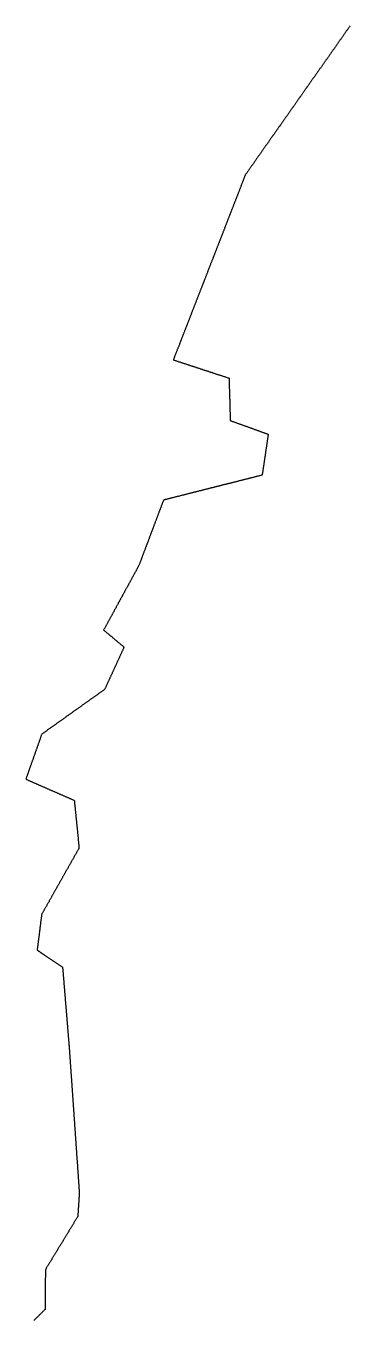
# Model space of a CAD drawing. Header units: inches. Extents: x 130170 to 284068, y 377793 to 804530.
# Drawn here: x 206995 to 212317, y 420213 to 441423 of the extents above; entities that cross this region are included whole.
import ezdxf

# ---------------------------------------------------------------- set-up
doc = ezdxf.new("R2010")
doc.units = ezdxf.units.IN
doc.header["$MEASUREMENT"] = 0
doc.layers.add('muni_il', color=7, linetype='Continuous')

msp = doc.modelspace()

# ---------------------------------------------------------------- linework, layer by layer
at = {"layer": 'muni_il'}
msp.add_lwpolyline([(212317, 441424), (212312, 441416), (212306, 441408), (212300, 441400), (212294, 441392), (212289, 441384), (212283, 441375), (212277, 441367), (212271, 441359), (212266, 441351), (212260, 441343), (212254, 441335), (212248, 441326), (212243, 441318), (212237, 441310), (212231, 441302), (212225, 441294), (212220, 441286), (212214, 441277), (212208, 441269), (212202, 441261), (212196, 441253), (212191, 441245), (212185, 441237), (212179, 441228), (212173, 441220), (212168, 441212), (212162, 441204), (212156, 441196), (212150, 441188), (212145, 441179), (212139, 441171), (212133, 441163), (212127, 441155), (212122, 441147), (212116, 441138), (212110, 441130), (212104, 441122), (212099, 441114), (212093, 441106), (212087, 441098), (212081, 441089), (212076, 441081), (212070, 441073), (212064, 441065), (212058, 441057), (212053, 441049), (212047, 441040), (212041, 441032), (212035, 441024), (212030, 441016), (212024, 441008), (212018, 441000), (212012, 440991), (212007, 440983), (212001, 440975), (211995, 440967), (211989, 440959), (211984, 440951), (211978, 440942), (211972, 440934), (211966, 440926), (211961, 440918), (211955, 440910), (211949, 440902), (211943, 440893), (211938, 440885), (211932, 440877), (211926, 440869), (211920, 440861), (211915, 440852), (211909, 440844), (211903, 440836), (211897, 440828), (211891, 440820), (211886, 440812), (211880, 440803), (211874, 440795), (211868, 440787), (211863, 440779), (211857, 440771), (211851, 440763), (211845, 440754), (211840, 440746), (211834, 440738), (211828, 440730), (211822, 440722), (211817, 440714), (211811, 440705), (211805, 440697), (211799, 440689), (211794, 440681), (211788, 440673), (211782, 440665), (211776, 440656), (211771, 440648), (211765, 440640), (211759, 440632), (211753, 440624), (211748, 440615), (211742, 440607), (211736, 440599), (211730, 440591), (211725, 440583), (211719, 440575), (211713, 440566), (211707, 440558), (211702, 440550), (211696, 440542), (211690, 440534), (211684, 440526), (211679, 440517), (211673, 440509), (211667, 440501), (211661, 440493), (211656, 440485), (211650, 440477), (211644, 440468), (211638, 440460), (211633, 440452), (211627, 440444), (211621, 440436), (211615, 440428), (211609, 440419), (211604, 440411), (211598, 440403), (211592, 440395), (211586, 440387), (211581, 440379), (211575, 440370), (211569, 440362), (211563, 440354), (211558, 440346), (211552, 440338), (211546, 440329), (211540, 440321), (211535, 440313), (211529, 440305), (211523, 440297), (211517, 440289), (211512, 440280), (211506, 440272), (211500, 440264), (211494, 440256), (211489, 440248), (211483, 440240), (211477, 440231), (211471, 440223), (211466, 440215), (211460, 440207), (211454, 440199), (211448, 440191), (211443, 440182), (211437, 440174), (211431, 440166), (211425, 440158), (211420, 440150), (211414, 440142), (211408, 440133), (211402, 440125), (211397, 440117), (211391, 440109), (211385, 440101), (211379, 440093), (211374, 440084), (211368, 440076), (211362, 440068), (211356, 440060), (211351, 440052), (211345, 440043), (211339, 440035), (211333, 440027), (211328, 440019), (211322, 440011), (211316, 440003), (211310, 439994), (211304, 439986), (211299, 439978), (211293, 439970), (211287, 439962), (211281, 439954), (211276, 439945), (211270, 439937), (211264, 439929), (211258, 439921), (211253, 439913), (211247, 439905), (211241, 439896), (211235, 439888), (211230, 439880), (211224, 439872), (211218, 439864), (211212, 439856), (211207, 439847), (211201, 439839), (211195, 439831), (211189, 439823), (211184, 439815), (211178, 439806), (211172, 439798), (211166, 439790), (211161, 439782), (211155, 439774), (211149, 439766), (211143, 439757), (211138, 439749), (211132, 439741), (211126, 439733), (211120, 439725), (211115, 439717), (211109, 439708), (211103, 439700), (211097, 439692), (211092, 439684), (211086, 439676), (211080, 439668), (211074, 439659), (211069, 439651), (211063, 439643), (211057, 439635), (211051, 439627), (211046, 439619), (211040, 439610), (211034, 439602), (211028, 439594), (211023, 439586), (211017, 439578), (211011, 439570), (211005, 439561), (210999, 439553), (210994, 439545), (210988, 439537), (210982, 439529), (210976, 439520), (210971, 439512), (210965, 439504), (210959, 439496), (210953, 439488), (210948, 439480), (210942, 439471), (210936, 439463), (210930, 439455), (210925, 439447), (210919, 439439), (210913, 439431), (210907, 439422), (210902, 439414), (210896, 439406), (210890, 439398), (210884, 439390), (210879, 439382), (210873, 439373), (210867, 439365), (210861, 439357), (210856, 439349), (210850, 439341), (210844, 439333), (210838, 439324), (210833, 439316), (210827, 439308), (210821, 439300), (210815, 439292), (210810, 439284), (210804, 439275), (210798, 439267), (210792, 439259), (210787, 439251), (210781, 439243), (210775, 439234), (210769, 439226), (210764, 439218), (210758, 439210), (210752, 439202), (210746, 439194), (210741, 439185), (210735, 439177), (210729, 439169), (210723, 439161), (210718, 439153), (210712, 439145), (210706, 439136), (210700, 439128), (210694, 439120), (210689, 439112), (210683, 439104), (210677, 439096), (210671, 439087), (210666, 439079), (210660, 439071), (210654, 439063), (210648, 439055), (210643, 439047), (210637, 439038), (210631, 439030), (210625, 439022), (210620, 439014), (210614, 439006), (210608, 438997), (210602, 438989), (210597, 438981), (210593, 438972), (210589, 438963), (210586, 438953), (210582, 438944), (210579, 438935), (210575, 438925), (210571, 438916), (210568, 438907), (210564, 438897), (210560, 438888), (210557, 438879), (210553, 438870), (210550, 438860), (210546, 438851), (210542, 438842), (210539, 438832), (210535, 438823), (210531, 438814), (210528, 438804), (210524, 438795), (210521, 438786), (210517, 438777), (210513, 438767), (210510, 438758), (210506, 438749), (210502, 438739), (210499, 438730), (210495, 438721), (210492, 438711), (210488, 438702), (210484, 438693), (210481, 438684), (210477, 438674), (210473, 438665), (210470, 438656), (210466, 438646), (210463, 438637), (210459, 438628), (210455, 438618), (210452, 438609), (210448, 438600), (210445, 438591), (210441, 438581), (210437, 438572), (210434, 438563), (210430, 438553), (210426, 438544), (210423, 438535), (210419, 438526), (210416, 438516), (210412, 438507), (210408, 438498), (210405, 438488), (210401, 438479), (210397, 438470), (210394, 438460), (210390, 438451), (210387, 438442), (210383, 438433), (210379, 438423), (210376, 438414), (210372, 438405), (210368, 438395), (210365, 438386), (210361, 438377), (210358, 438367), (210354, 438358), (210350, 438349), (210347, 438340), (210343, 438330), (210339, 438321), (210336, 438312), (210332, 438302), (210329, 438293), (210325, 438284), (210321, 438274), (210318, 438265), (210314, 438256), (210310, 438247), (210307, 438237), (210303, 438228), (210300, 438219), (210296, 438209), (210292, 438200), (210289, 438191), (210285, 438181), (210282, 438172), (210278, 438163), (210274, 438154), (210271, 438144), (210267, 438135), (210263, 438126), (210260, 438116), (210256, 438107), (210253, 438098), (210249, 438088), (210245, 438079), (210242, 438070), (210238, 438061), (210234, 438051), (210231, 438042), (210227, 438033), (210224, 438023), (210220, 438014), (210216, 438005), (210213, 437995), (210209, 437986), (210205, 437977), (210202, 437968), (210198, 437958), (210195, 437949), (210191, 437940), (210187, 437930), (210184, 437921), (210180, 437912), (210176, 437902), (210173, 437893), (210169, 437884), (210166, 437875), (210162, 437865), (210158, 437856), (210155, 437847), (210151, 437837), (210147, 437828), (210144, 437819), (210140, 437810), (210137, 437800), (210133, 437791), (210129, 437782), (210126, 437772), (210122, 437763), (210118, 437754), (210115, 437744), (210111, 437735), (210108, 437726), (210104, 437717), (210100, 437707), (210097, 437698), (210093, 437689), (210090, 437679), (210086, 437670), (210082, 437661), (210079, 437651), (210075, 437642), (210071, 437633), (210068, 437624), (210064, 437614), (210061, 437605), (210057, 437596), (210053, 437586), (210050, 437577), (210046, 437568), (210042, 437558), (210039, 437549), (210035, 437540), (210032, 437531), (210028, 437521), (210024, 437512), (210021, 437503), (210017, 437493), (210013, 437484), (210010, 437475), (210006, 437465), (210003, 437456), (209999, 437447), (209995, 437438), (209992, 437428), (209988, 437419), (209984, 437410), (209981, 437400), (209977, 437391), (209974, 437382), (209970, 437372), (209966, 437363), (209963, 437354), (209959, 437345), (209955, 437335), (209952, 437326), (209948, 437317), (209945, 437307), (209941, 437298), (209937, 437289), (209934, 437279), (209930, 437270), (209927, 437261), (209923, 437252), (209919, 437242), (209916, 437233), (209912, 437224), (209908, 437214), (209905, 437205), (209901, 437196), (209898, 437186), (209894, 437177), (209890, 437168), (209887, 437159), (209883, 437149), (209879, 437140), (209876, 437131), (209872, 437121), (209869, 437112), (209865, 437103), (209861, 437093), (209858, 437084), (209854, 437075), (209850, 437066), (209847, 437056), (209843, 437047), (209840, 437038), (209836, 437028), (209832, 437019), (209829, 437010), (209825, 437001), (209821, 436991), (209818, 436982), (209814, 436973), (209811, 436963), (209807, 436954), (209803, 436945), (209800, 436935), (209796, 436926), (209792, 436917), (209789, 436908), (209785, 436898), (209782, 436889), (209778, 436880), (209774, 436870), (209771, 436861), (209767, 436852), (209763, 436842), (209760, 436833), (209756, 436824), (209753, 436815), (209749, 436805), (209745, 436796), (209742, 436787), (209738, 436777), (209735, 436768), (209731, 436759), (209727, 436749), (209724, 436740), (209720, 436731), (209716, 436722), (209713, 436712), (209709, 436703), (209706, 436694), (209702, 436684), (209698, 436675), (209695, 436666), (209691, 436656), (209687, 436647), (209684, 436638), (209680, 436629), (209677, 436619), (209673, 436610), (209669, 436601), (209666, 436591), (209662, 436582), (209658, 436573), (209655, 436563), (209651, 436554), (209648, 436545), (209644, 436536), (209640, 436526), (209637, 436517), (209633, 436508), (209629, 436498), (209626, 436489), (209622, 436480), (209619, 436470), (209615, 436461), (209611, 436452), (209608, 436443), (209604, 436433), (209600, 436424), (209597, 436415), (209593, 436405), (209590, 436396), (209586, 436387), (209582, 436377), (209579, 436368), (209575, 436359), (209571, 436350), (209568, 436340), (209564, 436331), (209561, 436322), (209557, 436312), (209553, 436303), (209550, 436294), (209546, 436285), (209543, 436275), (209539, 436266), (209535, 436257), (209532, 436247), (209528, 436238), (209524, 436229), (209521, 436219), (209517, 436210), (209514, 436201), (209510, 436192), (209506, 436182), (209503, 436173), (209499, 436164), (209495, 436154), (209492, 436145), (209488, 436136), (209485, 436126), (209481, 436117), (209477, 436108), (209474, 436099), (209470, 436089), (209466, 436080), (209463, 436071), (209459, 436061), (209456, 436052), (209452, 436043), (209448, 436033), (209445, 436024), (209441, 436015), (209437, 436006), (209434, 435996), (209430, 435987), (209427, 435978), (209423, 435968), (209419, 435959), (209416, 435950), (209425, 435947), (209434, 435944), (209443, 435941), (209452, 435938), (209461, 435935), (209470, 435932), (209478, 435929), (209487, 435926), (209496, 435923), (209505, 435920), (209514, 435917), (209523, 435915), (209532, 435912), (209541, 435909), (209550, 435906), (209559, 435903), (209568, 435900), (209575, 435898), (209585, 435894), (209594, 435891), (209603, 435888), (209613, 435885), (209622, 435882), (209632, 435879), (209641, 435876), (209651, 435873), (209660, 435870), (209669, 435867), (209679, 435864), (209688, 435860), (209698, 435857), (209707, 435854), (209717, 435851), (209726, 435848), (209735, 435845), (209745, 435842), (209754, 435839), (209764, 435836), (209773, 435833), (209783, 435830), (209792, 435826), (209801, 435823), (209811, 435820), (209820, 435817), (209830, 435814), (209839, 435811), (209849, 435808), (209858, 435805), (209867, 435802), (209877, 435799), (209886, 435796), (209896, 435793), (209905, 435789), (209915, 435786), (209924, 435783), (209933, 435780), (209943, 435777), (209952, 435774), (209962, 435771), (209971, 435768), (209981, 435765), (209990, 435762), (210000, 435759), (210009, 435755), (210018, 435752), (210028, 435749), (210037, 435746), (210047, 435743), (210056, 435740), (210066, 435737), (210075, 435734), (210084, 435731), (210094, 435728), (210103, 435725), (210113, 435721), (210122, 435718), (210132, 435715), (210141, 435712), (210150, 435709), (210160, 435706), (210169, 435703), (210179, 435700), (210188, 435697), (210198, 435694), (210207, 435691), (210216, 435688), (210226, 435684), (210235, 435681), (210245, 435678), (210254, 435675), (210264, 435672), (210273, 435669), (210282, 435666), (210292, 435663), (210301, 435660), (210311, 435657), (210320, 435654), (210330, 435650), (210330, 435641), (210330, 435631), (210330, 435621), (210331, 435611), (210331, 435601), (210331, 435591), (210332, 435581), (210332, 435571), (210332, 435561), (210332, 435551), (210333, 435541), (210333, 435531), (210333, 435521), (210334, 435511), (210334, 435501), (210334, 435492), (210334, 435482), (210335, 435472), (210335, 435462), (210335, 435452), (210336, 435442), (210336, 435432), (210336, 435422), (210336, 435412), (210337, 435402), (210337, 435392), (210337, 435382), (210338, 435372), (210338, 435362), (210338, 435352), (210338, 435343), (210339, 435333), (210339, 435323), (210339, 435313), (210340, 435303), (210340, 435293), (210340, 435283), (210340, 435273), (210341, 435263), (210341, 435253), (210341, 435243), (210342, 435233), (210342, 435223), (210342, 435213), (210342, 435203), (210343, 435193), (210343, 435184), (210343, 435174), (210344, 435164), (210344, 435154), (210344, 435144), (210344, 435134), (210345, 435124), (210345, 435114), (210345, 435104), (210346, 435094), (210346, 435084), (210346, 435074), (210346, 435064), (210347, 435054), (210347, 435044), (210347, 435035), (210348, 435025), (210348, 435015), (210348, 435005), (210348, 434995), (210349, 434985), (210349, 434975), (210349, 434965), (210350, 434955), (210359, 434952), (210368, 434948), (210377, 434945), (210387, 434942), (210396, 434938), (210405, 434935), (210415, 434932), (210424, 434928), (210433, 434925), (210443, 434922), (210452, 434918), (210461, 434915), (210471, 434912), (210480, 434908), (210489, 434905), (210498, 434901), (210508, 434898), (210517, 434895), (210526, 434891), (210536, 434888), (210545, 434885), (210554, 434881), (210564, 434878), (210573, 434875), (210582, 434871), (210592, 434868), (210601, 434865), (210610, 434861), (210619, 434858), (210629, 434855), (210638, 434851), (210647, 434848), (210657, 434845), (210666, 434841), (210675, 434838), (210685, 434834), (210694, 434831), (210703, 434828), (210713, 434824), (210722, 434821), (210731, 434818), (210740, 434814), (210750, 434811), (210759, 434808), (210768, 434804), (210778, 434801), (210787, 434798), (210796, 434794), (210806, 434791), (210815, 434788), (210824, 434784), (210834, 434781), (210843, 434778), (210852, 434774), (210861, 434771), (210871, 434767), (210880, 434764), (210889, 434761), (210899, 434757), (210908, 434754), (210917, 434751), (210927, 434747), (210936, 434744), (210945, 434741), (210955, 434737), (210964, 434734), (210973, 434731), (210972, 434721), (210970, 434712), (210969, 434703), (210968, 434694), (210966, 434684), (210965, 434675), (210963, 434666), (210962, 434659), (210961, 434649), (210960, 434639), (210958, 434630), (210957, 434620), (210955, 434610), (210954, 434600), (210952, 434590), (210951, 434581), (210949, 434571), (210948, 434561), (210946, 434551), (210945, 434541), (210943, 434532), (210942, 434522), (210941, 434512), (210939, 434502), (210938, 434492), (210936, 434482), (210935, 434473), (210933, 434463), (210932, 434453), (210930, 434443), (210929, 434433), (210927, 434424), (210926, 434414), (210924, 434404), (210923, 434394), (210922, 434384), (210920, 434374), (210919, 434365), (210917, 434355), (210916, 434345), (210914, 434335), (210913, 434325), (210911, 434316), (210910, 434306), (210908, 434296), (210907, 434286), (210905, 434276), (210904, 434266), (210903, 434257), (210901, 434247), (210900, 434237), (210898, 434227), (210897, 434217), (210895, 434208), (210894, 434198), (210892, 434188), (210891, 434178), (210889, 434168), (210888, 434159), (210886, 434149), (210885, 434139), (210884, 434129), (210882, 434119), (210881, 434109), (210879, 434100), (210878, 434090), (210876, 434080), (210875, 434070), (210873, 434060), (210864, 434058), (210854, 434055), (210844, 434053), (210835, 434051), (210825, 434048), (210815, 434046), (210806, 434043), (210796, 434041), (210786, 434038), (210777, 434036), (210767, 434034), (210757, 434031), (210748, 434029), (210738, 434026), (210728, 434024), (210719, 434021), (210709, 434019), (210700, 434017), (210690, 434014), (210680, 434012), (210671, 434009), (210661, 434007), (210651, 434004), (210642, 434002), (210632, 433999), (210622, 433997), (210613, 433995), (210603, 433992), (210593, 433990), (210584, 433987), (210574, 433985), (210564, 433982), (210555, 433980), (210545, 433978), (210535, 433975), (210526, 433973), (210516, 433970), (210506, 433968), (210497, 433965), (210487, 433963), (210477, 433961), (210468, 433958), (210458, 433956), (210448, 433953), (210439, 433951), (210429, 433948), (210419, 433946), (210410, 433943), (210400, 433941), (210390, 433939), (210381, 433936), (210371, 433934), (210362, 433931), (210352, 433929), (210342, 433926), (210333, 433924), (210323, 433922), (210313, 433919), (210304, 433917), (210294, 433914), (210284, 433912), (210275, 433909), (210265, 433907), (210255, 433905), (210246, 433902), (210236, 433900), (210233, 433899), (210223, 433896), (210213, 433894), (210204, 433891), (210194, 433889), (210184, 433887), (210174, 433884), (210165, 433882), (210155, 433879), (210145, 433877), (210136, 433874), (210126, 433872), (210116, 433869), (210107, 433867), (210097, 433865), (210087, 433862), (210078, 433860), (210068, 433857), (210058, 433855), (210049, 433852), (210039, 433850), (210029, 433848), (210020, 433845), (210010, 433843), (210000, 433840), (209990, 433838), (209981, 433835), (209971, 433833), (209961, 433830), (209952, 433828), (209942, 433826), (209932, 433823), (209923, 433821), (209913, 433818), (209903, 433816), (209894, 433813), (209884, 433811), (209874, 433808), (209865, 433806), (209855, 433804), (209845, 433801), (209836, 433799), (209826, 433796), (209816, 433794), (209806, 433791), (209797, 433789), (209787, 433786), (209777, 433784), (209768, 433782), (209758, 433779), (209748, 433777), (209739, 433774), (209729, 433772), (209719, 433769), (209710, 433767), (209700, 433764), (209690, 433762), (209681, 433760), (209671, 433757), (209661, 433755), (209652, 433752), (209642, 433750), (209632, 433747), (209622, 433745), (209613, 433743), (209603, 433740), (209593, 433738), (209584, 433735), (209574, 433733), (209564, 433730), (209555, 433728), (209545, 433725), (209535, 433723), (209526, 433721), (209516, 433718), (209506, 433716), (209497, 433713), (209487, 433711), (209477, 433708), (209468, 433706), (209458, 433703), (209448, 433701), (209438, 433699), (209429, 433696), (209419, 433694), (209409, 433691), (209400, 433689), (209390, 433686), (209380, 433684), (209371, 433681), (209361, 433679), (209351, 433677), (209342, 433674), (209332, 433672), (209322, 433669), (209313, 433667), (209303, 433664), (209293, 433662), (209284, 433659), (209274, 433657), (209266, 433655), (209259, 433653), (209255, 433652), (209252, 433644), (209249, 433636), (209246, 433628), (209243, 433620), (209240, 433612), (209237, 433605), (209234, 433597), (209231, 433590), (209229, 433582), (209225, 433573), (209222, 433564), (209218, 433554), (209215, 433545), (209211, 433536), (209208, 433527), (209204, 433517), (209201, 433508), (209197, 433499), (209194, 433490), (209190, 433480), (209187, 433471), (209183, 433462), (209180, 433453), (209176, 433443), (209173, 433434), (209169, 433425), (209166, 433416), (209162, 433406), (209159, 433397), (209155, 433388), (209152, 433379), (209148, 433370), (209145, 433360), (209141, 433351), (209138, 433342), (209134, 433333), (209131, 433323), (209127, 433314), (209124, 433305), (209120, 433296), (209117, 433286), (209113, 433277), (209110, 433268), (209106, 433259), (209103, 433249), (209099, 433240), (209096, 433231), (209092, 433222), (209089, 433212), (209085, 433203), (209082, 433194), (209078, 433185), (209075, 433175), (209071, 433166), (209068, 433157), (209064, 433148), (209061, 433138), (209057, 433129), (209054, 433120), (209050, 433111), (209047, 433101), (209043, 433092), (209040, 433083), (209036, 433074), (209033, 433065), (209030, 433057), (209027, 433049), (209024, 433040), (209020, 433031), (209017, 433022), (209013, 433013), (209010, 433003), (209006, 432994), (209003, 432985), (209000, 432976), (208996, 432967), (208993, 432957), (208989, 432948), (208986, 432939), (208982, 432930), (208979, 432920), (208975, 432911), (208972, 432902), (208968, 432893), (208965, 432884), (208961, 432874), (208958, 432865), (208954, 432856), (208951, 432847), (208947, 432837), (208944, 432828), (208940, 432819), (208937, 432810), (208933, 432801), (208930, 432791), (208926, 432782), (208923, 432773), (208919, 432764), (208916, 432754), (208912, 432745), (208909, 432736), (208905, 432727), (208902, 432718), (208898, 432708), (208895, 432699), (208892, 432690), (208888, 432681), (208885, 432671), (208881, 432662), (208878, 432653), (208874, 432644), (208871, 432635), (208867, 432625), (208864, 432616), (208860, 432607), (208857, 432598), (208853, 432589), (208850, 432579), (208845, 432572), (208841, 432564), (208837, 432556), (208833, 432548), (208828, 432540), (208824, 432533), (208820, 432525), (208816, 432518), (208813, 432511), (208808, 432503), (208803, 432494), (208799, 432486), (208794, 432478), (208790, 432469), (208785, 432461), (208780, 432453), (208776, 432444), (208771, 432436), (208767, 432428), (208762, 432419), (208758, 432411), (208754, 432404), (208750, 432397), (208746, 432390), (208741, 432381), (208737, 432372), (208732, 432364), (208727, 432355), (208722, 432346), (208718, 432338), (208713, 432330), (208709, 432322), (208705, 432314), (208700, 432306), (208696, 432298), (208691, 432289), (208687, 432281), (208682, 432273), (208678, 432265), (208674, 432258), (208670, 432251), (208666, 432243), (208661, 432235), (208657, 432226), (208652, 432218), (208647, 432209), (208643, 432201), (208638, 432192), (208633, 432184), (208629, 432176), (208625, 432169), (208621, 432161), (208616, 432153), (208612, 432144), (208607, 432136), (208602, 432127), (208598, 432119), (208593, 432110), (208588, 432102), (208584, 432093), (208582, 432090), (208578, 432082), (208573, 432074), (208569, 432065), (208564, 432057), (208560, 432049), (208555, 432041), (208551, 432032), (208546, 432024), (208542, 432016), (208538, 432009), (208534, 432003), (208531, 431996), (208527, 431990), (208525, 431985), (208522, 431980), (208517, 431971), (208512, 431963), (208508, 431954), (208503, 431945), (208498, 431937), (208494, 431928), (208489, 431920), (208484, 431911), (208479, 431902), (208475, 431894), (208470, 431885), (208465, 431876), (208461, 431868), (208456, 431859), (208451, 431851), (208446, 431842), (208442, 431833), (208437, 431825), (208432, 431816), (208428, 431807), (208423, 431799), (208418, 431790), (208413, 431782), (208409, 431773), (208404, 431764), (208399, 431756), (208395, 431747), (208390, 431738), (208385, 431730), (208380, 431721), (208376, 431713), (208371, 431704), (208366, 431695), (208362, 431687), (208357, 431678), (208352, 431669), (208347, 431661), (208343, 431652), (208338, 431643), (208333, 431635), (208329, 431626), (208324, 431618), (208319, 431609), (208314, 431600), (208310, 431592), (208305, 431583), (208300, 431574), (208296, 431566), (208291, 431557), (208286, 431549), (208281, 431540), (208277, 431531), (208272, 431523), (208280, 431516), (208287, 431510), (208295, 431504), (208302, 431497), (208310, 431491), (208318, 431484), (208325, 431478), (208333, 431472), (208340, 431465), (208348, 431459), (208356, 431452), (208363, 431446), (208371, 431440), (208378, 431433), (208386, 431427), (208394, 431420), (208401, 431414), (208409, 431408), (208416, 431401), (208424, 431395), (208432, 431388), (208439, 431382), (208447, 431376), (208454, 431369), (208462, 431363), (208470, 431356), (208477, 431350), (208485, 431344), (208492, 431337), (208500, 431331), (208508, 431324), (208515, 431318), (208523, 431312), (208530, 431305), (208538, 431299), (208546, 431292), (208553, 431286), (208561, 431280), (208568, 431273), (208576, 431267), (208584, 431261), (208591, 431254), (208599, 431248), (208607, 431241), (208605, 431237), (208600, 431228), (208596, 431219), (208592, 431210), (208588, 431201), (208584, 431192), (208580, 431183), (208576, 431174), (208571, 431165), (208567, 431156), (208563, 431147), (208559, 431138), (208555, 431129), (208551, 431120), (208546, 431110), (208542, 431101), (208538, 431092), (208534, 431083), (208530, 431074), (208526, 431065), (208521, 431056), (208517, 431047), (208513, 431038), (208509, 431029), (208505, 431020), (208501, 431011), (208496, 431002), (208492, 430993), (208488, 430984), (208484, 430975), (208480, 430966), (208476, 430957), (208471, 430948), (208467, 430938), (208463, 430929), (208459, 430920), (208455, 430911), (208451, 430902), (208447, 430893), (208442, 430884), (208438, 430875), (208434, 430866), (208430, 430857), (208426, 430848), (208422, 430839), (208417, 430830), (208413, 430821), (208409, 430812), (208405, 430803), (208401, 430794), (208397, 430785), (208392, 430775), (208388, 430766), (208384, 430757), (208380, 430748), (208376, 430739), (208372, 430730), (208367, 430721), (208363, 430712), (208359, 430703), (208355, 430694), (208351, 430685), (208347, 430676), (208342, 430667), (208338, 430658), (208334, 430649), (208330, 430640), (208326, 430631), (208322, 430622), (208318, 430613), (208313, 430603), (208309, 430594), (208305, 430585), (208301, 430576), (208297, 430567), (208293, 430558), (208288, 430549), (208280, 430543), (208272, 430538), (208264, 430532), (208256, 430526), (208248, 430520), (208240, 430514), (208231, 430509), (208223, 430503), (208215, 430497), (208207, 430491), (208199, 430486), (208191, 430480), (208183, 430474), (208175, 430468), (208166, 430462), (208158, 430457), (208150, 430451), (208142, 430445), (208134, 430439), (208126, 430433), (208118, 430428), (208109, 430422), (208101, 430416), (208093, 430410), (208085, 430404), (208077, 430399), (208069, 430393), (208061, 430387), (208053, 430381), (208044, 430376), (208036, 430370), (208028, 430364), (208020, 430358), (208012, 430352), (208004, 430347), (207996, 430341), (207987, 430335), (207979, 430329), (207971, 430323), (207963, 430318), (207955, 430312), (207947, 430306), (207939, 430300), (207931, 430295), (207922, 430289), (207914, 430283), (207906, 430277), (207898, 430271), (207890, 430266), (207882, 430260), (207874, 430254), (207865, 430248), (207857, 430242), (207849, 430237), (207841, 430231), (207833, 430225), (207825, 430219), (207817, 430214), (207809, 430208), (207800, 430202), (207792, 430196), (207784, 430190), (207776, 430185), (207768, 430179), (207760, 430173), (207752, 430167), (207743, 430161), (207735, 430156), (207727, 430150), (207719, 430144), (207711, 430138), (207703, 430133), (207695, 430127), (207687, 430121), (207678, 430115), (207670, 430109), (207662, 430104), (207654, 430098), (207646, 430092), (207638, 430086), (207630, 430080), (207621, 430075), (207613, 430069), (207605, 430063), (207597, 430057), (207589, 430052), (207581, 430046), (207573, 430040), (207565, 430034), (207556, 430028), (207548, 430023), (207540, 430017), (207532, 430011), (207524, 430005), (207516, 429999), (207508, 429994), (207499, 429988), (207491, 429982), (207483, 429976), (207475, 429971), (207467, 429965), (207459, 429959), (207451, 429953), (207443, 429947), (207434, 429942), (207426, 429936), (207418, 429930), (207410, 429924), (207402, 429918), (207394, 429913), (207386, 429907), (207377, 429901), (207369, 429895), (207361, 429890), (207353, 429884), (207345, 429878), (207337, 429872), (207329, 429866), (207321, 429861), (207312, 429855), (207304, 429849), (207296, 429843), (207288, 429837), (207280, 429832), (207272, 429826), (207264, 429820), (207255, 429814), (207252, 429806), (207249, 429797), (207246, 429788), (207243, 429780), (207240, 429771), (207237, 429762), (207234, 429754), (207231, 429745), (207228, 429736), (207225, 429728), (207222, 429719), (207219, 429710), (207215, 429701), (207212, 429692), (207209, 429682), (207206, 429673), (207202, 429664), (207199, 429655), (207196, 429645), (207192, 429636), (207189, 429627), (207186, 429617), (207183, 429608), (207179, 429599), (207176, 429589), (207173, 429580), (207169, 429571), (207166, 429562), (207163, 429552), (207159, 429543), (207156, 429534), (207153, 429524), (207150, 429515), (207146, 429506), (207143, 429496), (207140, 429487), (207136, 429478), (207133, 429469), (207130, 429459), (207127, 429450), (207123, 429441), (207120, 429431), (207117, 429422), (207113, 429413), (207110, 429403), (207107, 429394), (207104, 429385), (207100, 429376), (207097, 429366), (207094, 429357), (207090, 429348), (207087, 429338), (207084, 429329), (207081, 429320), (207077, 429310), (207074, 429301), (207071, 429292), (207067, 429283), (207064, 429273), (207061, 429264), (207057, 429255), (207054, 429245), (207051, 429236), (207048, 429227), (207044, 429217), (207041, 429208), (207038, 429199), (207034, 429190), (207031, 429180), (207028, 429171), (207025, 429162), (207021, 429152), (207018, 429143), (207015, 429134), (207011, 429124), (207008, 429115), (207005, 429106), (207002, 429097), (206998, 429087), (206995, 429078), (207004, 429074), (207013, 429070), (207022, 429066), (207032, 429062), (207041, 429058), (207050, 429054), (207059, 429050), (207068, 429046), (207077, 429042), (207086, 429038), (207096, 429034), (207105, 429030), (207114, 429026), (207123, 429022), (207132, 429018), (207141, 429014), (207150, 429010), (207160, 429006), (207169, 429002), (207178, 428998), (207187, 428994), (207196, 428990), (207205, 428986), (207214, 428982), (207224, 428978), (207233, 428974), (207242, 428970), (207251, 428966), (207260, 428962), (207269, 428958), (207278, 428954), (207288, 428950), (207297, 428946), (207306, 428942), (207315, 428938), (207324, 428934), (207333, 428930), (207342, 428926), (207351, 428922), (207361, 428918), (207370, 428914), (207379, 428910), (207388, 428906), (207397, 428902), (207406, 428898), (207415, 428894), (207425, 428890), (207434, 428886), (207443, 428882), (207452, 428878), (207461, 428875), (207470, 428871), (207479, 428867), (207489, 428863), (207498, 428859), (207507, 428855), (207516, 428851), (207525, 428847), (207534, 428843), (207543, 428839), (207553, 428835), (207562, 428831), (207571, 428827), (207580, 428823), (207589, 428819), (207598, 428815), (207607, 428811), (207617, 428807), (207626, 428803), (207635, 428799), (207644, 428795), (207653, 428791), (207662, 428787), (207671, 428783), (207681, 428779), (207690, 428775), (207699, 428771), (207708, 428767), (207717, 428763), (207726, 428759), (207735, 428755), (207745, 428751), (207754, 428747), (207763, 428743), (207772, 428739), (207781, 428735), (207790, 428731), (207791, 428721), (207792, 428711), (207793, 428701), (207794, 428691), (207795, 428681), (207796, 428671), (207797, 428662), (207798, 428652), (207799, 428642), (207800, 428632), (207801, 428622), (207802, 428612), (207803, 428602), (207804, 428592), (207805, 428582), (207806, 428572), (207807, 428562), (207808, 428553), (207809, 428543), (207810, 428533), (207811, 428523), (207812, 428513), (207813, 428503), (207814, 428493), (207815, 428483), (207816, 428473), (207817, 428463), (207818, 428454), (207819, 428444), (207820, 428434), (207821, 428424), (207822, 428414), (207823, 428404), (207824, 428394), (207825, 428384), (207826, 428374), (207827, 428364), (207828, 428354), (207829, 428345), (207830, 428335), (207831, 428325), (207832, 428315), (207833, 428305), (207834, 428295), (207835, 428285), (207836, 428275), (207837, 428265), (207838, 428255), (207839, 428246), (207840, 428236), (207841, 428226), (207842, 428216), (207843, 428206), (207844, 428196), (207845, 428186), (207846, 428176), (207847, 428166), (207848, 428156), (207849, 428146), (207850, 428137), (207851, 428127), (207852, 428117), (207853, 428107), (207854, 428097), (207855, 428087), (207856, 428077), (207856, 428067), (207857, 428057), (207858, 428047), (207859, 428037), (207860, 428028), (207861, 428018), (207862, 428008), (207863, 427998), (207864, 427988), (207865, 427978), (207866, 427968), (207867, 427958), (207868, 427948), (207863, 427940), (207859, 427931), (207854, 427922), (207849, 427914), (207844, 427905), (207839, 427896), (207834, 427888), (207829, 427879), (207824, 427870), (207819, 427862), (207815, 427853), (207810, 427844), (207805, 427836), (207800, 427827), (207795, 427819), (207790, 427810), (207785, 427801), (207780, 427793), (207775, 427784), (207771, 427775), (207766, 427767), (207761, 427758), (207756, 427749), (207751, 427741), (207746, 427732), (207741, 427723), (207736, 427715), (207731, 427706), (207726, 427697), (207722, 427689), (207717, 427680), (207712, 427671), (207707, 427663), (207702, 427654), (207697, 427645), (207692, 427637), (207687, 427628), (207682, 427620), (207678, 427611), (207673, 427602), (207668, 427594), (207663, 427585), (207658, 427576), (207653, 427568), (207648, 427559), (207643, 427550), (207638, 427542), (207634, 427533), (207629, 427524), (207624, 427516), (207619, 427507), (207614, 427498), (207609, 427490), (207604, 427481), (207599, 427472), (207594, 427464), (207589, 427455), (207585, 427446), (207580, 427438), (207575, 427429), (207570, 427420), (207565, 427412), (207560, 427403), (207555, 427395), (207550, 427386), (207545, 427377), (207541, 427369), (207536, 427360), (207531, 427351), (207526, 427343), (207521, 427334), (207516, 427325), (207511, 427317), (207506, 427308), (207501, 427299), (207497, 427291), (207492, 427282), (207487, 427273), (207482, 427265), (207477, 427256), (207472, 427247), (207467, 427239), (207462, 427230), (207457, 427221), (207453, 427213), (207448, 427204), (207443, 427195), (207438, 427187), (207433, 427178), (207428, 427170), (207423, 427161), (207418, 427152), (207414, 427144), (207409, 427135), (207404, 427127), (207399, 427118), (207394, 427110), (207389, 427101), (207385, 427093), (207380, 427084), (207375, 427076), (207370, 427067), (207365, 427059), (207361, 427050), (207356, 427042), (207351, 427033), (207346, 427025), (207341, 427016), (207337, 427008), (207332, 426999), (207327, 426991), (207322, 426982), (207317, 426974), (207313, 426965), (207308, 426957), (207303, 426948), (207298, 426940), (207293, 426931), (207288, 426923), (207284, 426914), (207279, 426906), (207274, 426897), (207269, 426889), (207264, 426880), (207260, 426872), (207255, 426863), (207254, 426853), (207252, 426843), (207251, 426833), (207250, 426823), (207248, 426813), (207247, 426804), (207246, 426794), (207245, 426784), (207243, 426774), (207242, 426764), (207241, 426754), (207240, 426744), (207238, 426734), (207237, 426724), (207236, 426714), (207235, 426705), (207233, 426695), (207232, 426685), (207231, 426675), (207230, 426665), (207228, 426655), (207227, 426645), (207226, 426635), (207225, 426625), (207223, 426615), (207222, 426605), (207221, 426596), (207220, 426586), (207218, 426576), (207217, 426566), (207216, 426556), (207215, 426546), (207213, 426536), (207212, 426526), (207211, 426516), (207210, 426506), (207208, 426496), (207207, 426487), (207206, 426477), (207205, 426467), (207203, 426457), (207202, 426447), (207201, 426437), (207199, 426427), (207198, 426417), (207197, 426407), (207196, 426397), (207194, 426387), (207193, 426378), (207192, 426368), (207191, 426358), (207189, 426348), (207188, 426338), (207187, 426328), (207186, 426318), (207184, 426308), (207183, 426298), (207182, 426288), (207181, 426278), (207189, 426273), (207197, 426267), (207205, 426262), (207213, 426257), (207222, 426251), (207230, 426246), (207238, 426240), (207246, 426235), (207254, 426229), (207262, 426224), (207271, 426218), (207279, 426213), (207287, 426207), (207295, 426202), (207303, 426196), (207311, 426191), (207320, 426185), (207328, 426180), (207336, 426174), (207344, 426169), (207352, 426163), (207361, 426158), (207369, 426152), (207377, 426147), (207385, 426141), (207393, 426136), (207401, 426130), (207410, 426125), (207418, 426119), (207426, 426114), (207434, 426108), (207442, 426103), (207450, 426097), (207459, 426092), (207467, 426086), (207475, 426081), (207483, 426075), (207491, 426070), (207500, 426064), (207508, 426059), (207516, 426053), (207524, 426048), (207532, 426042), (207540, 426037), (207549, 426031), (207557, 426026), (207565, 426020), (207573, 426015), (207581, 426009), (207590, 426004), (207598, 425998), (207599, 425988), (207599, 425978), (207600, 425969), (207601, 425959), (207602, 425949), (207603, 425939), (207603, 425929), (207604, 425919), (207605, 425909), (207606, 425899), (207607, 425889), (207607, 425879), (207608, 425870), (207609, 425860), (207610, 425850), (207611, 425840), (207612, 425830), (207612, 425820), (207613, 425810), (207614, 425800), (207615, 425790), (207616, 425780), (207616, 425771), (207617, 425761), (207618, 425751), (207619, 425741), (207620, 425731), (207620, 425721), (207621, 425711), (207622, 425701), (207623, 425691), (207624, 425681), (207625, 425671), (207625, 425662), (207626, 425652), (207627, 425642), (207628, 425632), (207629, 425622), (207629, 425612), (207630, 425602), (207631, 425592), (207632, 425582), (207633, 425572), (207634, 425563), (207634, 425553), (207635, 425543), (207636, 425533), (207637, 425523), (207638, 425513), (207638, 425503), (207639, 425493), (207640, 425483), (207641, 425473), (207642, 425464), (207642, 425454), (207643, 425444), (207644, 425434), (207645, 425424), (207646, 425414), (207647, 425404), (207647, 425394), (207648, 425384), (207649, 425374), (207650, 425365), (207651, 425355), (207651, 425345), (207652, 425335), (207653, 425325), (207654, 425315), (207655, 425305), (207655, 425295), (207656, 425285), (207657, 425275), (207658, 425265), (207659, 425256), (207660, 425246), (207660, 425236), (207661, 425226), (207662, 425216), (207663, 425206), (207664, 425196), (207664, 425186), (207665, 425176), (207666, 425166), (207667, 425157), (207668, 425147), (207669, 425137), (207669, 425127), (207670, 425117), (207671, 425107), (207672, 425097), (207673, 425087), (207673, 425077), (207674, 425067), (207675, 425058), (207676, 425048), (207677, 425038), (207677, 425028), (207678, 425018), (207679, 425008), (207680, 424998), (207681, 424988), (207682, 424978), (207682, 424968), (207683, 424959), (207684, 424949), (207685, 424939), (207686, 424929), (207686, 424919), (207687, 424909), (207688, 424899), (207689, 424889), (207690, 424879), (207690, 424869), (207691, 424859), (207692, 424850), (207693, 424840), (207694, 424830), (207695, 424820), (207695, 424810), (207696, 424800), (207697, 424790), (207698, 424780), (207699, 424770), (207699, 424760), (207700, 424751), (207701, 424741), (207702, 424731), (207703, 424721), (207704, 424711), (207704, 424701), (207705, 424691), (207706, 424681), (207707, 424671), (207708, 424661), (207708, 424652), (207709, 424642), (207710, 424632), (207710, 424622), (207711, 424612), (207712, 424602), (207713, 424592), (207713, 424582), (207714, 424572), (207715, 424562), (207715, 424552), (207716, 424542), (207717, 424532), (207717, 424522), (207718, 424513), (207719, 424503), (207719, 424493), (207720, 424483), (207721, 424473), (207722, 424463), (207722, 424453), (207723, 424443), (207724, 424433), (207724, 424423), (207725, 424413), (207726, 424403), (207726, 424393), (207727, 424383), (207728, 424373), (207728, 424364), (207729, 424354), (207730, 424344), (207730, 424334), (207731, 424324), (207732, 424314), (207733, 424304), (207733, 424294), (207734, 424284), (207735, 424274), (207735, 424264), (207736, 424254), (207737, 424244), (207737, 424234), (207738, 424225), (207739, 424215), (207739, 424205), (207740, 424195), (207741, 424185), (207742, 424175), (207742, 424165), (207743, 424155), (207744, 424145), (207744, 424135), (207745, 424125), (207746, 424115), (207746, 424105), (207747, 424095), (207748, 424086), (207748, 424076), (207749, 424066), (207750, 424056), (207751, 424046), (207751, 424036), (207752, 424026), (207753, 424016), (207753, 424006), (207754, 423996), (207755, 423986), (207755, 423976), (207756, 423966), (207757, 423956), (207757, 423947), (207758, 423937), (207759, 423927), (207760, 423917), (207760, 423907), (207761, 423897), (207762, 423887), (207762, 423877), (207763, 423867), (207764, 423857), (207764, 423847), (207765, 423837), (207766, 423827), (207766, 423817), (207767, 423808), (207768, 423798), (207768, 423788), (207769, 423778), (207770, 423768), (207771, 423758), (207771, 423748), (207772, 423738), (207773, 423728), (207773, 423718), (207774, 423708), (207775, 423698), (207775, 423688), (207776, 423678), (207777, 423669), (207777, 423659), (207778, 423649), (207779, 423639), (207780, 423629), (207780, 423619), (207781, 423609), (207782, 423599), (207782, 423589), (207783, 423579), (207784, 423569), (207784, 423559), (207785, 423549), (207786, 423539), (207786, 423530), (207787, 423520), (207788, 423510), (207789, 423500), (207789, 423490), (207790, 423480), (207791, 423470), (207791, 423460), (207792, 423450), (207793, 423440), (207793, 423430), (207794, 423420), (207795, 423410), (207795, 423400), (207796, 423390), (207797, 423381), (207797, 423371), (207798, 423361), (207799, 423351), (207800, 423341), (207800, 423331), (207801, 423321), (207802, 423311), (207802, 423301), (207803, 423291), (207804, 423281), (207804, 423271), (207805, 423261), (207806, 423252), (207806, 423242), (207807, 423232), (207808, 423222), (207809, 423212), (207809, 423202), (207810, 423192), (207811, 423182), (207811, 423172), (207812, 423162), (207813, 423152), (207813, 423142), (207814, 423133), (207815, 423123), (207815, 423113), (207816, 423103), (207817, 423093), (207818, 423083), (207818, 423073), (207819, 423063), (207820, 423053), (207820, 423043), (207821, 423033), (207822, 423023), (207822, 423014), (207823, 423004), (207824, 422994), (207824, 422984), (207825, 422974), (207826, 422964), (207826, 422954), (207827, 422944), (207828, 422934), (207829, 422924), (207829, 422914), (207830, 422904), (207831, 422894), (207831, 422885), (207832, 422875), (207833, 422865), (207833, 422855), (207834, 422845), (207835, 422835), (207835, 422825), (207836, 422815), (207837, 422805), (207838, 422795), (207838, 422785), (207839, 422775), (207840, 422766), (207840, 422756), (207841, 422746), (207842, 422736), (207842, 422726), (207843, 422716), (207844, 422706), (207844, 422696), (207845, 422686), (207846, 422676), (207846, 422666), (207847, 422656), (207848, 422647), (207849, 422637), (207849, 422627), (207850, 422617), (207851, 422607), (207851, 422597), (207852, 422587), (207853, 422577), (207853, 422567), (207854, 422557), (207855, 422547), (207855, 422537), (207856, 422527), (207857, 422518), (207858, 422508), (207858, 422498), (207859, 422488), (207860, 422478), (207860, 422468), (207861, 422458), (207862, 422448), (207862, 422438), (207863, 422428), (207864, 422418), (207864, 422408), (207865, 422399), (207866, 422389), (207866, 422379), (207867, 422369), (207868, 422359), (207869, 422349), (207869, 422339), (207870, 422329), (207871, 422319), (207871, 422309), (207872, 422299), (207871, 422289), (207871, 422279), (207870, 422270), (207869, 422260), (207869, 422250), (207868, 422240), (207868, 422230), (207867, 422220), (207866, 422210), (207866, 422200), (207865, 422190), (207864, 422180), (207864, 422170), (207863, 422160), (207862, 422150), (207862, 422140), (207861, 422130), (207861, 422120), (207860, 422110), (207859, 422100), (207859, 422090), (207858, 422080), (207857, 422071), (207857, 422061), (207856, 422051), (207856, 422041), (207855, 422031), (207854, 422021), (207854, 422011), (207853, 422001), (207852, 421991), (207852, 421981), (207851, 421971), (207850, 421961), (207850, 421951), (207849, 421941), (207849, 421931), (207848, 421921), (207847, 421911), (207842, 421903), (207837, 421894), (207832, 421886), (207827, 421878), (207821, 421869), (207816, 421861), (207811, 421852), (207806, 421844), (207801, 421835), (207796, 421827), (207790, 421818), (207785, 421810), (207780, 421801), (207775, 421793), (207770, 421784), (207765, 421776), (207760, 421767), (207754, 421759), (207749, 421751), (207744, 421742), (207739, 421734), (207734, 421725), (207729, 421717), (207723, 421708), (207718, 421700), (207713, 421691), (207708, 421683), (207703, 421674), (207698, 421666), (207692, 421657), (207687, 421649), (207682, 421640), (207677, 421632), (207672, 421624), (207667, 421615), (207661, 421607), (207656, 421598), (207651, 421590), (207646, 421581), (207641, 421573), (207636, 421564), (207631, 421556), (207625, 421547), (207620, 421539), (207615, 421530), (207610, 421522), (207605, 421513), (207600, 421505), (207594, 421497), (207589, 421488), (207584, 421480), (207579, 421471), (207574, 421463), (207569, 421454), (207563, 421446), (207558, 421437), (207553, 421429), (207548, 421420), (207543, 421412), (207538, 421403), (207532, 421395), (207527, 421386), (207522, 421378), (207517, 421370), (207512, 421361), (207507, 421353), (207501, 421344), (207496, 421336), (207491, 421327), (207486, 421319), (207481, 421310), (207476, 421302), (207471, 421293), (207465, 421285), (207460, 421276), (207455, 421268), (207450, 421259), (207445, 421251), (207440, 421243), (207434, 421234), (207429, 421226), (207424, 421217), (207419, 421209), (207414, 421200), (207409, 421192), (207403, 421183), (207398, 421175), (207393, 421166), (207388, 421158), (207383, 421149), (207378, 421141), (207372, 421133), (207367, 421124), (207362, 421116), (207357, 421107), (207352, 421099), (207347, 421090), (207342, 421082), (207336, 421073), (207331, 421065), (207326, 421056), (207321, 421048), (207316, 421039), (207316, 421029), (207316, 421020), (207315, 421010), (207315, 421000), (207315, 420990), (207315, 420980), (207315, 420970), (207315, 420960), (207315, 420950), (207315, 420941), (207315, 420931), (207315, 420921), (207315, 420911), (207314, 420901), (207314, 420891), (207314, 420881), (207314, 420871), (207314, 420861), (207314, 420852), (207314, 420842), (207314, 420832), (207314, 420822), (207314, 420812), (207314, 420802), (207314, 420792), (207313, 420782), (207313, 420772), (207313, 420763), (207313, 420753), (207313, 420743), (207313, 420733), (207313, 420723), (207313, 420713), (207313, 420703), (207313, 420693), (207313, 420684), (207313, 420674), (207312, 420664), (207312, 420654), (207312, 420644), (207312, 420634), (207312, 420624), (207312, 420614), (207312, 420604), (207312, 420595), (207312, 420585), (207312, 420575), (207312, 420565), (207311, 420555), (207311, 420545), (207311, 420535), (207311, 420525), (207311, 420515), (207311, 420506), (207311, 420496), (207311, 420486), (207311, 420476), (207311, 420466), (207311, 420456), (207311, 420446), (207310, 420436), (207310, 420426), (207310, 420417), (207310, 420407), (207310, 420397), (207310, 420387), (207303, 420380), (207296, 420374), (207289, 420367), (207283, 420360), (207276, 420353), (207269, 420347), (207262, 420340), (207255, 420333), (207248, 420327), (207242, 420320), (207235, 420313), (207227, 420306), (207220, 420299), (207213, 420292), (207206, 420285), (207199, 420278), (207192, 420271), (207185, 420264), (207178, 420257), (207171, 420250), (207164, 420243), (207156, 420236), (207149, 420229), (207142, 420222), (207135, 420215), (207128, 420208)], dxfattribs=at)

doc.saveas('drawing.dxf')
